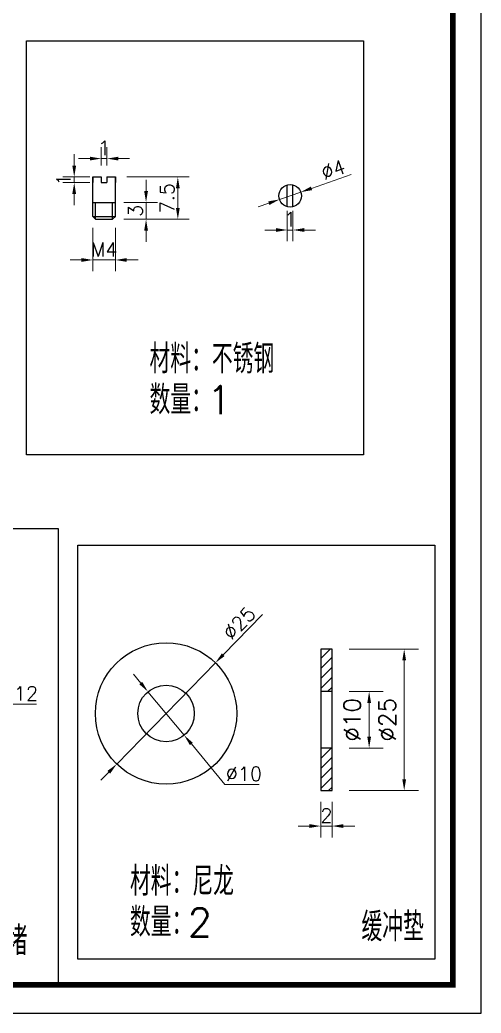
# Model space of a CAD drawing. Header units: millimetres. Extents: x 6728 to 8819, y -1283 to 914.
# Drawn here: x 7339.7 to 7421.3, y -504.5 to -328.8 of the extents above; entities that cross this region are included whole.
import ezdxf

# ---------------------------------------------------------------- set-up
doc = ezdxf.new("R2010")
doc.units = ezdxf.units.MM
doc.header["$LTSCALE"] = 1000
doc.layers.add('PUB_TEXT', color=7, linetype='Continuous')
doc.layers.add('PUB_TITLE', color=7, linetype='Continuous')
doc.styles.get("Standard").update_dxf_attribs({"font": 'txt.shx', "bigfont": 'gbcbig.shx'})
doc.styles.add('样式 1', font='txt.shx', dxfattribs={"height": 5.5, "bigfont": 'gbcbig.shx'})
doc.dimstyles.new('DIMN1', dxfattribs={"dimscale": 0.01, "dimtxt": 300, "dimasz": 200, "dimexe": 250, "dimexo": 300, "dimgap": 150, "dimtad": 1, "dimtoh": 1, "dimdsep": 46, "dimtxsty": 'Standard', "dimcen": 2.5, "dimclrd": 256, "dimclre": 256, "dimazin": 0, "dimtfac": 1, "dimtix": 1, "dimtmove": 1, "dimatfit": 0, "dimfxl": 0, "dimtolj": 1, "dimlwd": 9, "dimlwe": 9, "dimarcsym": 0})
doc.dimstyles.new('ISO-25', dxfattribs={"dimtxt": 2.5, "dimasz": 2, "dimexe": 2, "dimexo": 2, "dimtad": 1, "dimtoh": 1, "dimdsep": 46, "dimtxsty": 'Standard', "dimcen": 2.5, "dimclrd": 256, "dimclre": 256, "dimazin": 0, "dimtfac": 1, "dimtix": 1, "dimtmove": 1, "dimatfit": 0, "dimfxl": 0, "dimtolj": 1, "dimlwd": 9, "dimlwe": 9, "dimarcsym": 0})

# ---------------------------------------------------------------- blocks, each defined once
blk = doc.blocks.new('*D669')
at = {"lineweight": 9}
for p, q in [((7397.95, -447.64), (7404.01, -447.64)), ((7401.51, -455.64), (7401.51, -449.64)), ((7397.95, -457.64), (7404.01, -457.64))]:
    blk.add_line(p, q, dxfattribs=at)
for points in [[(7401.18, -449.64), (7401.84, -449.64), (7401.51, -447.64)], [(7401.18, -455.64), (7401.84, -455.64), (7401.51, -457.64)]]:
    blk.add_solid(points)
at = {"layer": 'Defpoints', "color": 0}
for p in [(7394.95, -447.64), (7401.51, -447.64), (7394.95, -457.64)]:
    blk.add_point(p, dxfattribs=at)
at = {"color": 0, "insert": (7398.51, -452.64), "char_height": 3, "attachment_point": 5, "rotation": 90}
blk.add_mtext('\\A1;%%c10', dxfattribs=at)
blk = doc.blocks.new('*D670')
at = {"lineweight": 9}
for p, q in [((7397.95, -440.14), (7410.21, -440.14)), ((7407.71, -463.14), (7407.71, -442.14)), ((7397.95, -465.14), (7410.21, -465.14))]:
    blk.add_line(p, q, dxfattribs=at)
for points in [[(7407.37, -442.14), (7408.04, -442.14), (7407.71, -440.14)], [(7407.37, -463.14), (7408.04, -463.14), (7407.71, -465.14)]]:
    blk.add_solid(points)
at = {"layer": 'Defpoints', "color": 0}
for p in [(7394.95, -440.14), (7407.71, -440.14), (7394.95, -465.14)]:
    blk.add_point(p, dxfattribs=at)
at = {"color": 0, "insert": (7404.71, -452.64), "char_height": 3, "attachment_point": 5, "rotation": 90}
blk.add_mtext('\\A1;%%c25', dxfattribs=at)
blk = doc.blocks.new('*D634')
at = {"lineweight": 9}
for p, q in [((7361.12, -446.13), (7359.85, -444.59)), ((7362.4, -447.67), (7368.79, -455.36)), ((7376.02, -464.07), (7370.07, -456.9)), ((7382.06, -464.07), (7376.02, -464.07))]:
    blk.add_line(p, q, dxfattribs=at)
for points in [[(7361.38, -445.92), (7360.87, -446.34), (7362.4, -447.67)], [(7370.32, -456.69), (7369.81, -457.11), (7368.79, -455.36)]]:
    blk.add_solid(points)
at = {"layer": 'Defpoints', "color": 0}
for p in [(7362.4, -447.67), (7368.79, -455.36)]:
    blk.add_point(p, dxfattribs=at)
at = {"color": 0, "insert": (7379.36, -462.19), "char_height": 2.5, "attachment_point": 5}
blk.add_mtext('\\A1;∅10', dxfattribs=at)
blk = doc.blocks.new('*D496')
at = {"lineweight": 9}
for p, q in [((7352.64, -365.62), (7352.64, -373.31)), ((7356.64, -365.62), (7356.64, -373.31)), ((7350.64, -371.31), (7348.64, -371.31)), ((7352.64, -371.31), (7356.64, -371.31)), ((7358.64, -371.31), (7360.64, -371.31))]:
    blk.add_line(p, q, dxfattribs=at)
for points in [[(7350.64, -370.98), (7350.64, -371.64), (7352.64, -371.31)], [(7358.64, -370.98), (7358.64, -371.64), (7356.64, -371.31)]]:
    blk.add_solid(points)
at = {"layer": 'Defpoints', "color": 0}
for p in [(7352.64, -363.62), (7356.64, -363.62), (7356.64, -371.31)]:
    blk.add_point(p, dxfattribs=at)
at = {"color": 0, "insert": (7354.64, -369.44), "char_height": 2.5, "attachment_point": 5}
blk.add_mtext('\\A1;M4', dxfattribs=at)
blk = doc.blocks.new('*D495')
at = {"lineweight": 9}
for p, q in [((7362.06, -359.12), (7362.06, -357.12)), ((7358.14, -361.12), (7364.06, -361.12)), ((7362.06, -364.12), (7362.06, -361.12)), ((7358.14, -364.12), (7364.06, -364.12)), ((7362.06, -366.12), (7362.06, -368.12))]:
    blk.add_line(p, q, dxfattribs=at)
for points in [[(7361.73, -359.12), (7362.4, -359.12), (7362.06, -361.12)], [(7361.73, -366.12), (7362.4, -366.12), (7362.06, -364.12)]]:
    blk.add_solid(points)
at = {"layer": 'Defpoints', "color": 0}
for p in [(7356.14, -361.12), (7362.06, -361.12), (7356.14, -364.12)]:
    blk.add_point(p, dxfattribs=at)
at = {"color": 0, "insert": (7360.19, -362.62), "char_height": 2.5, "attachment_point": 5, "rotation": 90}
blk.add_mtext('\\A1;3', dxfattribs=at)
blk = doc.blocks.new('*D494')
at = {"lineweight": 9}
for p, q in [((7358.64, -356.62), (7369.68, -356.62)), ((7367.68, -362.12), (7367.68, -358.62)), ((7358.14, -364.12), (7369.68, -364.12))]:
    blk.add_line(p, q, dxfattribs=at)
for points in [[(7367.35, -358.62), (7368.01, -358.62), (7367.68, -356.62)], [(7367.35, -362.12), (7368.01, -362.12), (7367.68, -364.12)]]:
    blk.add_solid(points)
at = {"layer": 'Defpoints', "color": 0}
for p in [(7356.64, -356.62), (7367.68, -356.62), (7356.14, -364.12)]:
    blk.add_point(p, dxfattribs=at)
at = {"color": 0, "insert": (7365.81, -360.37), "char_height": 2.5, "attachment_point": 5, "rotation": 90}
blk.add_mtext('\\A1;7.5', dxfattribs=at)
blk = doc.blocks.new('*D493')
at = {"lineweight": 9}
for p, q in [((7354.14, -354.62), (7354.14, -351.38)), ((7355.14, -354.62), (7355.14, -351.38)), ((7352.14, -353.38), (7350.14, -353.38)), ((7354.14, -353.38), (7355.14, -353.38)), ((7357.14, -353.38), (7359.14, -353.38))]:
    blk.add_line(p, q, dxfattribs=at)
for points in [[(7352.14, -353.05), (7352.14, -353.71), (7354.14, -353.38)], [(7357.14, -353.05), (7357.14, -353.71), (7355.14, -353.38)]]:
    blk.add_solid(points)
at = {"layer": 'Defpoints', "color": 0}
for p in [(7355.14, -353.38), (7354.14, -356.62), (7355.14, -356.62)]:
    blk.add_point(p, dxfattribs=at)
at = {"color": 0, "insert": (7354.64, -351.5), "char_height": 2.5, "attachment_point": 5}
blk.add_mtext('\\A1;1', dxfattribs=at)
blk = doc.blocks.new('*D492')
at = {"lineweight": 9}
for p, q in [((7349.36, -354.62), (7349.36, -352.62)), ((7352.14, -356.62), (7347.36, -356.62)), ((7352.14, -357.62), (7347.36, -357.62)), ((7349.36, -357.62), (7349.36, -356.62)), ((7349.36, -359.62), (7349.36, -361.62))]:
    blk.add_line(p, q, dxfattribs=at)
for points in [[(7349.02, -354.62), (7349.69, -354.62), (7349.36, -356.62)], [(7349.02, -359.62), (7349.69, -359.62), (7349.36, -357.62)]]:
    blk.add_solid(points)
at = {"layer": 'Defpoints', "color": 0}
for p in [(7349.36, -356.62), (7354.14, -356.62), (7354.14, -357.62)]:
    blk.add_point(p, dxfattribs=at)
at = {"color": 0, "insert": (7347.48, -357.12), "char_height": 2.5, "attachment_point": 5, "rotation": 90}
blk.add_mtext('\\A1;1', dxfattribs=at)
blk = doc.blocks.new('*D491')
at = {"lineweight": 9}
for p, q in [((7398.32, -356.21), (7391.32, -358.64)), ((7385.65, -360.61), (7389.43, -359.3)), ((7383.76, -361.27), (7381.87, -361.92))]:
    blk.add_line(p, q, dxfattribs=at)
for points in [[(7391.21, -358.33), (7391.43, -358.96), (7389.43, -359.3)], [(7383.65, -360.95), (7383.87, -361.58), (7385.65, -360.61)]]:
    blk.add_solid(points)
at = {"layer": 'Defpoints', "color": 0}
for p in [(7389.43, -359.3), (7385.65, -360.61)]:
    blk.add_point(p, dxfattribs=at)
at = {"color": 0, "insert": (7395.15, -355.33), "char_height": 2.5, "attachment_point": 5, "rotation": 19.1531}
blk.add_mtext('\\A1;∅4', dxfattribs=at)
blk = doc.blocks.new('*D447')
at = {"lineweight": 9}
for p, q in [((7387.04, -362.61), (7387.04, -368.01)), ((7388.04, -362.61), (7388.04, -368.01)), ((7385.04, -366.01), (7383.04, -366.01)), ((7387.04, -366.01), (7388.04, -366.01)), ((7390.04, -366.01), (7392.04, -366.01))]:
    blk.add_line(p, q, dxfattribs=at)
for points in [[(7385.04, -365.67), (7385.04, -366.34), (7387.04, -366.01)], [(7390.04, -365.67), (7390.04, -366.34), (7388.04, -366.01)]]:
    blk.add_solid(points)
at = {"layer": 'Defpoints', "color": 0}
for p in [(7387.04, -360.61), (7388.04, -360.61), (7388.04, -366.01)]:
    blk.add_point(p, dxfattribs=at)
at = {"color": 0, "insert": (7387.54, -364.13), "char_height": 2.5, "attachment_point": 5}
blk.add_mtext('\\A1;1', dxfattribs=at)
blk = doc.blocks.new('*D483')
at = {"lineweight": 9}
for p, q in [((7309.5, -449.85), (7307.5, -449.84)), ((7311.5, -449.85), (7323.5, -449.86)), ((7336.21, -449.88), (7325.5, -449.86)), ((7342.67, -449.88), (7336.21, -449.88))]:
    blk.add_line(p, q, dxfattribs=at)
for points in [[(7309.5, -449.51), (7309.5, -450.18), (7311.5, -449.85)], [(7325.5, -449.53), (7325.5, -450.2), (7323.5, -449.86)]]:
    blk.add_solid(points)
at = {"layer": 'Defpoints', "color": 0}
for p in [(7311.5, -449.85), (7323.5, -449.86)]:
    blk.add_point(p, dxfattribs=at)
at = {"color": 0, "insert": (7339.75, -448), "char_height": 2.5, "attachment_point": 5}
blk.add_mtext('\\A1;∅12', dxfattribs=at)
blk = doc.blocks.new('*D477')
at = {"lineweight": 9}
for p, q in [((7382.63, -434.02), (7375.71, -441.13)), ((7356.88, -460.47), (7374.32, -442.56)), ((7355.48, -461.9), (7354.09, -463.34))]:
    blk.add_line(p, q, dxfattribs=at)
for points in [[(7375.47, -440.89), (7375.95, -441.36), (7374.32, -442.56)], [(7355.24, -461.67), (7355.72, -462.14), (7356.88, -460.47)]]:
    blk.add_solid(points)
at = {"layer": 'Defpoints', "color": 0}
for p in [(7374.32, -442.56), (7356.88, -460.47)]:
    blk.add_point(p, dxfattribs=at)
at = {"color": 0, "insert": (7378.52, -435.55), "char_height": 2.5, "attachment_point": 5, "rotation": 45.7672}
blk.add_mtext('\\A1;∅25', dxfattribs=at)
blk = doc.blocks.new('*D476')
at = {"lineweight": 9}
for p, q in [((7392.95, -467.14), (7392.95, -473.43)), ((7394.95, -467.14), (7394.95, -473.43)), ((7390.95, -471.43), (7388.95, -471.43)), ((7392.95, -471.43), (7394.95, -471.43)), ((7396.95, -471.43), (7398.95, -471.43))]:
    blk.add_line(p, q, dxfattribs=at)
for points in [[(7390.95, -471.09), (7390.95, -471.76), (7392.95, -471.43)], [(7396.95, -471.09), (7396.95, -471.76), (7394.95, -471.43)]]:
    blk.add_solid(points)
at = {"layer": 'Defpoints', "color": 0}
for p in [(7392.95, -465.14), (7394.95, -465.14), (7394.95, -471.43)]:
    blk.add_point(p, dxfattribs=at)
at = {"color": 0, "insert": (7393.95, -469.55), "char_height": 2.5, "attachment_point": 5}
blk.add_mtext('\\A1;2', dxfattribs=at)

msp = doc.modelspace()

# ---------------------------------------------------------------- hatches: boundary and pattern name
h = msp.add_hatch()
h.set_pattern_fill('ANSI31', color=256, scale=10, style=0)
h.set_pattern_definition([(45, (0, 0), (-0.88388348, 0.88388348), [])])
h.paths.add_polyline_path([(7394.95, -440.141), (7392.95, -440.141), (7392.95, -447.641), (7394.95, -447.641)])
h.paths.add_polyline_path([(7394.95, -457.641), (7392.95, -457.641), (7392.95, -465.141), (7394.95, -465.141)])

# ---------------------------------------------------------------- linework, layer by layer
for p, q in [((7352.643, -356.621), (7352.643, -357.621)), ((7352.643, -356.621), (7354.143, -356.621)), ((7352.643, -363.621), (7352.643, -356.621)), ((7354.143, -356.621), (7354.143, -357.621)), ((7354.143, -357.621), (7355.143, -357.621)), ((7355.143, -356.621), (7356.643, -356.621)), ((7355.143, -356.621), (7355.143, -357.621)), ((7356.643, -356.621), (7356.643, -357.621)), ((7356.643, -363.621), (7356.643, -356.621)), ((7387.038, -361.891), (7387.038, -358.018)), ((7388.038, -361.891), (7388.038, -358.018)), ((7352.643, -361.121), (7356.643, -361.121)), ((7353.143, -364.121), (7353.143, -361.121)), ((7356.143, -364.121), (7356.143, -361.121)), ((7352.643, -363.621), (7356.643, -363.621)), ((7353.143, -364.121), (7352.643, -363.621)), ((7356.143, -364.121), (7356.643, -363.621)), ((7353.143, -364.121), (7356.143, -364.121)), ((7392.95, -440.141), (7392.95, -465.141)), ((7394.95, -440.141), (7392.95, -440.141)), ((7394.95, -465.141), (7394.95, -440.141)), ((7394.95, -447.641), (7392.95, -447.641)), ((7394.95, -457.641), (7392.95, -457.641)), ((7392.95, -465.141), (7394.95, -465.141))]:
    msp.add_line(p, q)
for points in [[(7340.91, -332.527), (7400.537, -332.527), (7400.537, -405.761), (7340.91, -405.761)], [(7221.356, -418.785), (7346.517, -418.785), (7346.517, -499.517), (7221.356, -499.517)], [(7349.978, -421.747), (7413.105, -421.747), (7413.105, -494.981), (7349.978, -494.981)]]:
    msp.add_lwpolyline(points, close=True)
for centre, radius in [((7387.538, -359.954), 2), ((7365.596, -451.515), 12.5), ((7365.596, -451.515), 5)]:
    msp.add_circle(centre, radius)
at = {"layer": 'PUB_TITLE'}
msp.add_lwpolyline([(7001.312, -504.517), (7421.312, -504.517), (7421.312, -207.517), (7001.312, -207.517)], close=True, dxfattribs=at)
at = {"layer": 'PUB_TITLE', "const_width": 1}
msp.add_lwpolyline([(7026.312, -499.517), (7416.312, -499.517), (7416.312, -212.517), (7026.312, -212.517)], close=True, dxfattribs=at)

# ---------------------------------------------------------------- texts
at = {"layer": 'PUB_TEXT', "style": '样式 1'}
for s, height, p in [('材料：不锈钢', 5.1064, (7362.675, -391.354)), ('数量：', 5.1064, (7362.675, -398.581)), ('1', 5, (7372.887, -398.581)), ('材料：尼龙', 5.1064, (7359.214, -483.746)), ('数量：', 5.1064, (7359.214, -490.974)), ('2', 5, (7369.427, -490.974)), ('缓冲垫', 5.1064, (7400.148, -491.806)), ('前堵', 5.1064, (7333.748, -494.257))]:
    msp.add_text(s, height=height, dxfattribs=at).set_placement(p)

# ---------------------------------------------------------------- dimensions: what is measured, and where the dimension line sits
for base, p1, p2, picture, middle in [((7355.143, -353.379), (7354.143, -356.621), (7355.143, -356.621), '*D493', (7354.643, -351.504)), ((7388.038, -366.007), (7387.038, -360.608), (7388.038, -360.608), '*D447', (7387.538, -364.132)), ((7394.95, -471.426), (7392.95, -465.141), (7394.95, -465.141), '*D476', (7393.95, -469.551))]:
    dim = msp.add_linear_dim(base=base, p1=p1, p2=p2, dimstyle='ISO-25')
    dim.commit()
    dim.dimension.update_dxf_attribs({"geometry": picture, "text_midpoint": middle})
for base, p1, p2, picture, middle in [((7349.355, -356.621), (7354.143, -357.621), (7354.143, -356.621), '*D492', (7347.48, -357.121)), ((7367.682, -356.621), (7356.143, -364.121), (7356.643, -356.621), '*D494', (7365.807, -360.371)), ((7362.063, -361.121), (7356.143, -364.121), (7356.143, -361.121), '*D495', (7360.188, -362.621))]:
    dim = msp.add_linear_dim(base=base, p1=p1, p2=p2, angle=90, dimstyle='ISO-25')
    dim.commit()
    dim.dimension.update_dxf_attribs({"geometry": picture, "text_midpoint": middle})
for p1, p2, picture, middle in [((7385.649, -360.611), (7389.427, -359.298), '*D491', (7395.149, -355.326)), ((7356.876, -460.471), (7374.316, -442.559), '*D477', (7378.524, -435.548))]:
    dim = msp.add_diameter_dim_2p(p1=p1, p2=p2, dimstyle='ISO-25')
    dim.commit()
    dim.dimension.update_dxf_attribs({"geometry": picture, "text_midpoint": middle})
dim = msp.add_linear_dim(base=(7356.643, -371.311), p1=(7352.643, -363.621), p2=(7356.643, -363.621), text='M4', dimstyle='ISO-25')
dim.commit()
dim.dimension.update_dxf_attribs({"geometry": '*D496', "text_midpoint": (7354.643, -369.436)})
for p1, p2, distance, text, picture, middle in [((7394.95, -465.141), (7394.95, -440.141), -12.757, '%%c25', '*D670', (7404.708, -452.641)), ((7394.95, -457.641), (7394.95, -447.641), -6.56, '%%c10', '*D669', (7398.51, -452.641))]:
    dim = msp.add_aligned_dim(p1=p1, p2=p2, distance=distance, text=text, dimstyle='DIMN1')
    dim.commit()
    dim.dimension.update_dxf_attribs({"geometry": picture, "text_midpoint": middle})
for p1, p2, picture, middle in [((7362.402, -447.669), (7368.79, -455.362), '*D634', (7376.022, -464.069)), ((7311.503, -449.848), (7323.503, -449.862), '*D483', (7336.213, -449.877))]:
    dim = msp.add_diameter_dim_2p(p1=p1, p2=p2, dimstyle='ISO-25')
    dim.commit()
    dim.dimension.update_dxf_attribs({"geometry": picture, "text_midpoint": middle, "dimtype": 131})

doc.saveas('drawing.dxf')
